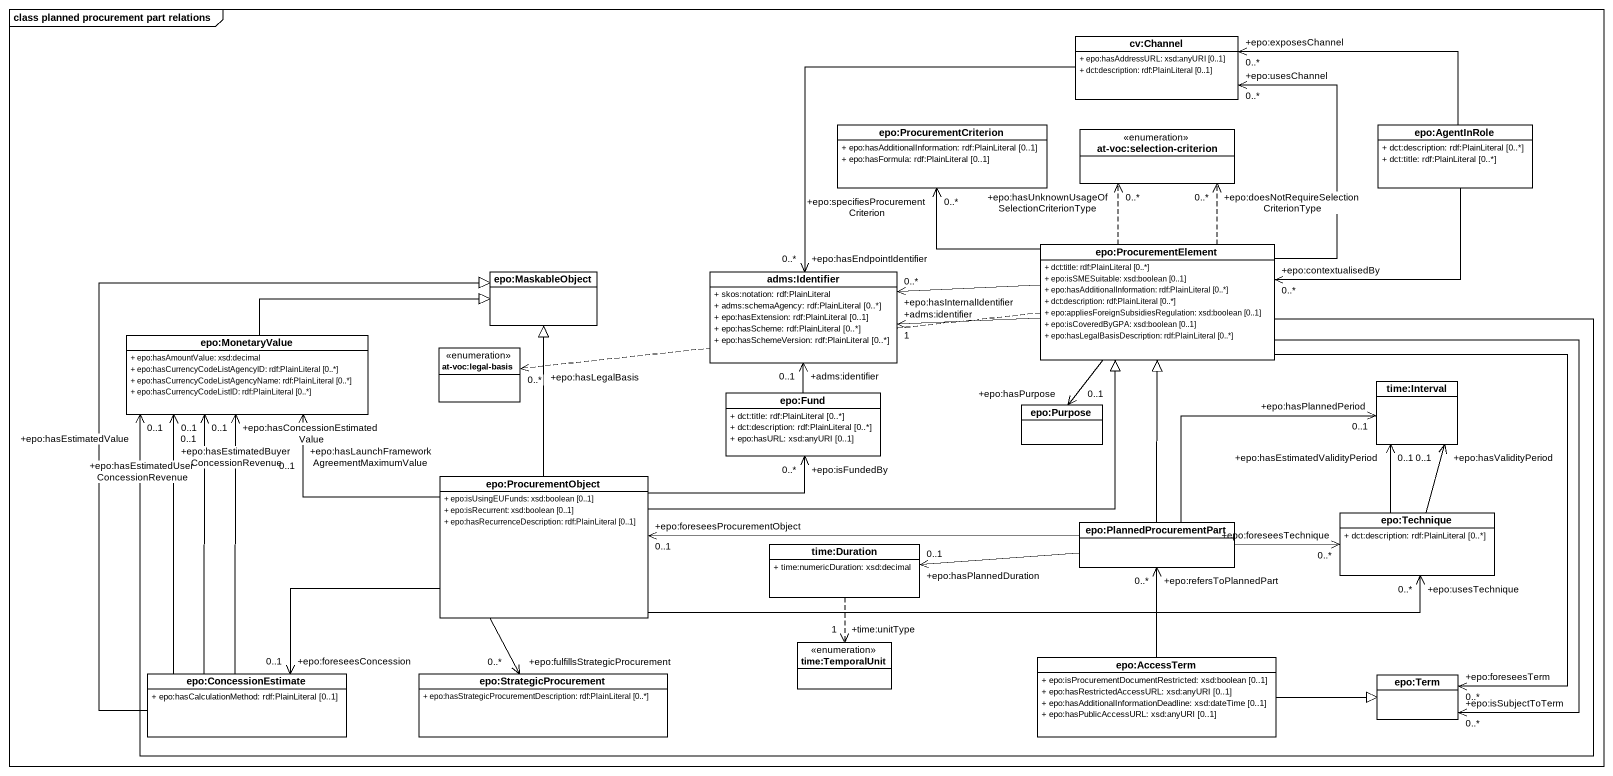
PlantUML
@startuml
mainframe class planned procurement part relations
hide circle
hide empty members
skinparam classAttributeIconSize 0
class "cv:Channel" as cv_Channel {
  + epo:hasAddressURL: xsd:anyURI [0..1]
  + dct:description: rdf:PlainLiteral [0..1]
}
class "epo:ProcurementCriterion" as epo_ProcurementCriterion {
  + epo:hasAdditionalInformation: rdf:PlainLiteral [0..1]
  + epo:hasFormula: rdf:PlainLiteral [0..1]
}
enum "at-voc:selection-criterion" as at_voc_selection_criterion
class "epo:AgentInRole" as epo_AgentInRole {
  + dct:description: rdf:PlainLiteral [0..*]
  + dct:title: rdf:PlainLiteral [0..*]
}
class "epo:MaskableObject" as epo_MaskableObject
class "adms:Identifier" as adms_Identifier {
  + skos:notation: rdf:PlainLiteral
  + adms:schemaAgency: rdf:PlainLiteral [0..*]
  + epo:hasExtension: rdf:PlainLiteral [0..1]
  + epo:hasScheme: rdf:PlainLiteral [0..*]
  + epo:hasSchemeVersion: rdf:PlainLiteral [0..*]
}
class "epo:ProcurementElement" as epo_ProcurementElement {
  + dct:title: rdf:PlainLiteral [0..*]
  + epo:isSMESuitable: xsd:boolean [0..1]
  + epo:hasAdditionalInformation: rdf:PlainLiteral [0..*]
  + dct:description: rdf:PlainLiteral [0..*]
  + epo:appliesForeignSubsidiesRegulation: xsd:boolean [0..1]
  + epo:isCoveredByGPA: xsd:boolean [0..1]
  + epo:hasLegalBasisDescription: rdf:PlainLiteral [0..*]
}
class "epo:MonetaryValue" as epo_MonetaryValue {
  + epo:hasAmountValue: xsd:decimal
  + epo:hasCurrencyCodeListAgencyID: rdf:PlainLiteral [0..*]
  + epo:hasCurrencyCodeListAgencyName: rdf:PlainLiteral [0..*]
  + epo:hasCurrencyCodeListID: rdf:PlainLiteral [0..*]
}
enum "at-voc:legal-basis" as at_voc_legal_basis
class "epo:Fund" as epo_Fund {
  + dct:title: rdf:PlainLiteral [0..*]
  + dct:description: rdf:PlainLiteral [0..*]
  + epo:hasURL: xsd:anyURI [0..1]
}
class "time:Interval" as time_Interval
class "epo:Purpose" as epo_Purpose
class "epo:ProcurementObject" as epo_ProcurementObject {
  + epo:isUsingEUFunds: xsd:boolean [0..1]
  + epo:isRecurrent: xsd:boolean [0..1]
  + epo:hasRecurrenceDescription: rdf:PlainLiteral [0..1]
}
class "epo:Technique" as epo_Technique {
  + dct:description: rdf:PlainLiteral [0..*]
}
class "time:Duration" as time_Duration {
  + time:numericDuration: xsd:decimal
}
class "epo:PlannedProcurementPart" as epo_PlannedProcurementPart
enum "time:TemporalUnit" as time_TemporalUnit
class "epo:ConcessionEstimate" as epo_ConcessionEstimate {
  + epo:hasCalculationMethod: rdf:PlainLiteral [0..1]
}
class "epo:StrategicProcurement" as epo_StrategicProcurement {
  + epo:hasStrategicProcurementDescription: rdf:PlainLiteral [0..*]
}
class "epo:AccessTerm" as epo_AccessTerm {
  + epo:isProcurementDocumentRestricted: xsd:boolean [0..1]
  + epo:hasRestrictedAccessURL: xsd:anyURI [0..1]
  + epo:hasAdditionalInformationDeadline: xsd:dateTime [0..1]
  + epo:hasPublicAccessURL: xsd:anyURI [0..1]
}
class "epo:Term" as epo_Term
cv_Channel --> "+epo:hasEndpointIdentifier\n0..*" adms_Identifier
epo_AgentInRole -left-> "+epo:exposesChannel\n0..*" cv_Channel
epo_AgentInRole -left-> "+epo:contextualisedBy\n0..*" epo_ProcurementElement
epo_ProcurementElement -up-> "+epo:usesChannel\n0..*" cv_Channel
epo_ProcurementElement -up-> "+epo:specifiesProcurementCriterion\n0..*" epo_ProcurementCriterion
epo_ProcurementElement .up.> "+epo:doesNotRequireSelectionCriterionType\n0..*" at_voc_selection_criterion
epo_ProcurementElement .up.> "+epo:hasUnknownUsageOfSelectionCriterionType\n0..*" at_voc_selection_criterion
epo_ProcurementElement -left-> "+epo:hasInternalIdentifier\n0..*" adms_Identifier
epo_ProcurementElement -left-> "+adms:identifier\n1" adms_Identifier
epo_ProcurementElement -left-> "+epo:hasEstimatedValue\n0..1" epo_MonetaryValue
epo_ProcurementElement .left.> "+epo:hasLegalBasis\n0..*" at_voc_legal_basis
epo_ProcurementElement --> "+epo:hasPurpose\n0..1" epo_Purpose
epo_ProcurementElement --> "+epo:isSubjectToTerm\n0..*" epo_Term
epo_ProcurementElement --> "+epo:foreseesTerm\n0..*" epo_Term
epo_MonetaryValue -right-|> epo_MaskableObject
epo_Fund -up-> "+adms:identifier\n0..1" adms_Identifier
epo_ProcurementObject -up-|> epo_MaskableObject
epo_ProcurementObject -right-|> epo_ProcurementElement
epo_ProcurementObject -left-> "+epo:hasLaunchFrameworkAgreementMaximumValue\n0..1" epo_MonetaryValue
epo_ProcurementObject -right-> "+epo:isFundedBy\n0..*" epo_Fund
epo_ProcurementObject -right-> "+epo:usesTechnique\n0..*" epo_Technique
epo_ProcurementObject -left-> "+epo:foreseesConcession\n0..1" epo_ConcessionEstimate
epo_ProcurementObject --> "+epo:fulfillsStrategicProcurement\n0..*" epo_StrategicProcurement
epo_Technique -up-> "+epo:hasEstimatedValidityPeriod\n0..1" time_Interval
epo_Technique -up-> "+epo:hasValidityPeriod\n0..1" time_Interval
time_Duration ..> "+time:unitType\n1" time_TemporalUnit
epo_PlannedProcurementPart -up-|> epo_ProcurementElement
epo_PlannedProcurementPart -right-> "+epo:hasPlannedPeriod\n0..1" time_Interval
epo_PlannedProcurementPart -left-> "+epo:foreseesProcurementObject\n0..1" epo_ProcurementObject
epo_PlannedProcurementPart -right-> "+epo:foreseesTechnique\n0..*" epo_Technique
epo_PlannedProcurementPart -left-> "+epo:hasPlannedDuration\n0..1" time_Duration
epo_ConcessionEstimate -up-|> epo_MaskableObject
epo_ConcessionEstimate -up-> "+epo:hasConcessionEstimatedValue\n0..1" epo_MonetaryValue
epo_ConcessionEstimate -up-> "+epo:hasEstimatedBuyerConcessionRevenue\n0..1" epo_MonetaryValue
epo_ConcessionEstimate -up-> "+epo:hasEstimatedUserConcessionRevenue\n0..1" epo_MonetaryValue
epo_AccessTerm -up-> "+epo:refersToPlannedPart\n0..*" epo_PlannedProcurementPart
epo_AccessTerm -right-|> epo_Term
@enduml
